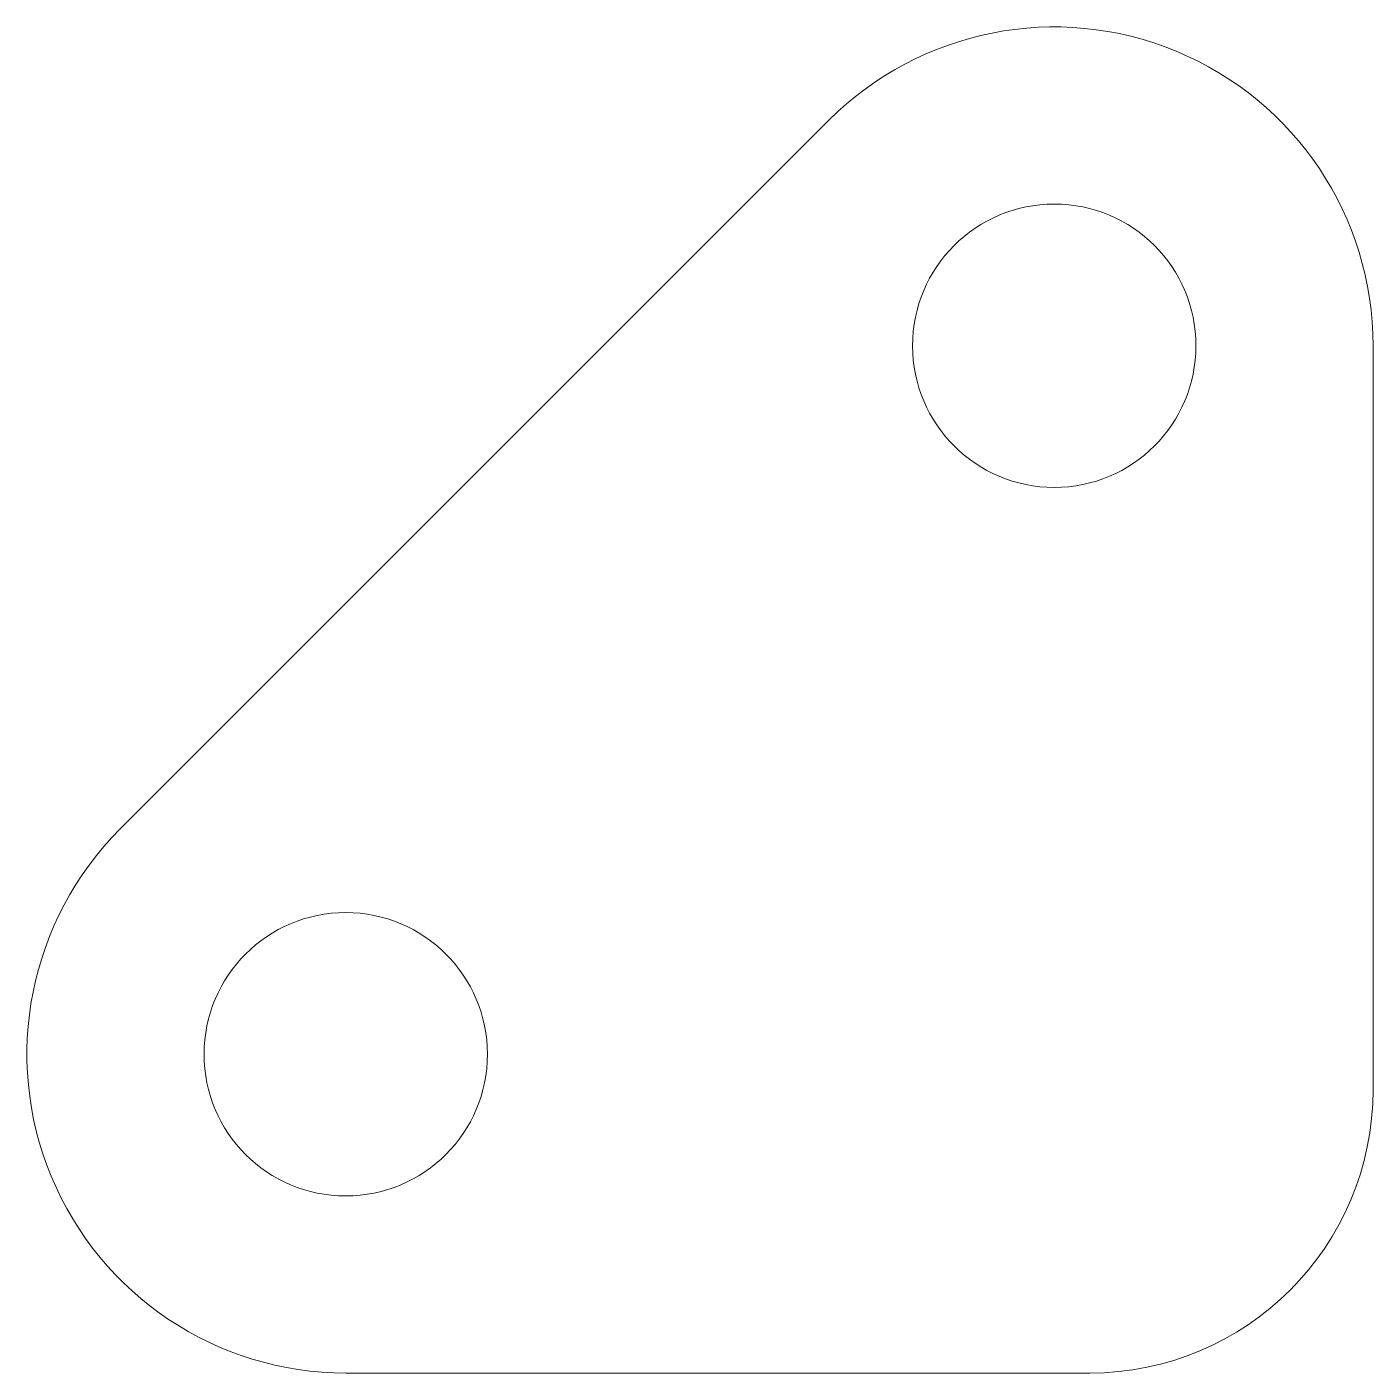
# Model space of a CAD drawing. Header units: millimetres. Extents: x -9.5 to 9.5, y -9.5 to 9.5.
import ezdxf

# ---------------------------------------------------------------- set-up
doc = ezdxf.new("R2010")
doc.units = ezdxf.units.MM

msp = doc.modelspace()

# ---------------------------------------------------------------- linework, layer by layer
at = {"color": 7, "linetype": 'Continuous', "lineweight": 15}
for p, q in [((1.818, 8.182), (-8.182, -1.818)), ((9.5, -5.5), (9.5, 5)), ((-5, -9.5), (5.5, -9.5))]:
    msp.add_line(p, q, dxfattribs=at)
for centre in [(5, 5), (-5, -5)]:
    msp.add_circle(centre, 2, dxfattribs=at)
for centre, radius, start, end in [((5, 5), 4.5, 0, 135), ((-5, -5), 4.5, 135, 270), ((5.5, -5.5), 4, 270, 0)]:
    msp.add_arc(centre, radius, start, end, dxfattribs=at)

doc.saveas('drawing.dxf')
